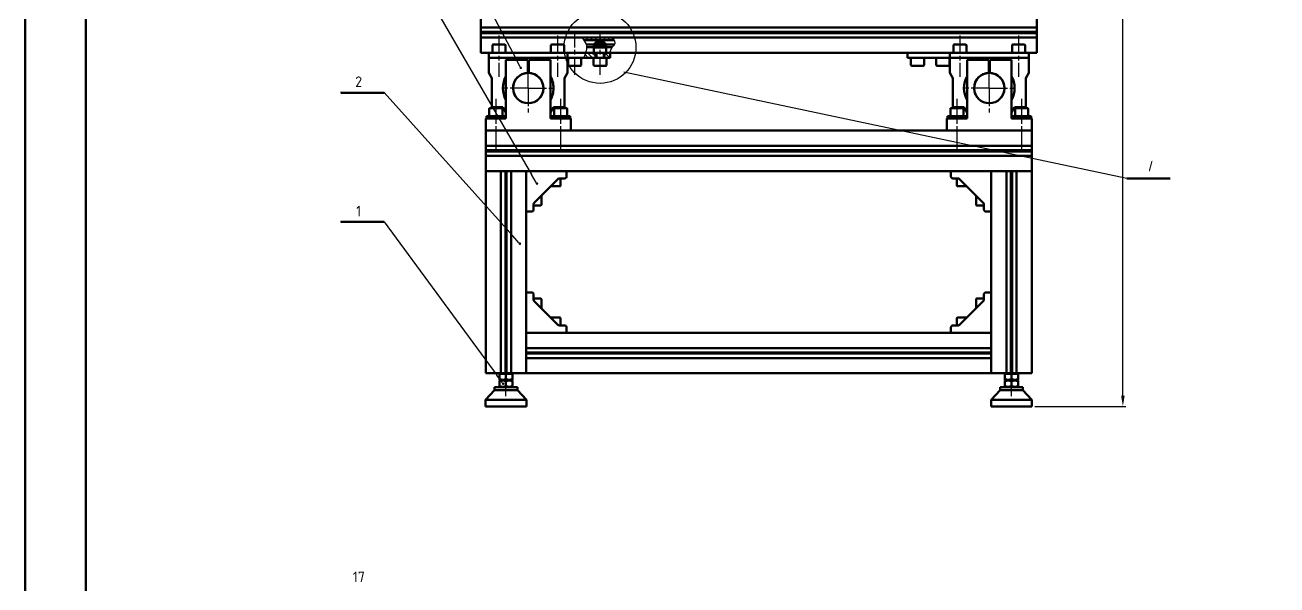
# Model space of a CAD drawing. Header units: millimetres. Extents: x 32504 to 36677, y 41990 to 42879.
# Drawn here: x 35483.8 to 35896.6, y 42452.6 to 42637.1 of the extents above; entities that cross this region are included whole.
import ezdxf

# ---------------------------------------------------------------- set-up
doc = ezdxf.new("R2010")
doc.units = ezdxf.units.MM
doc.linetypes.add('AM_ISO08W050', pattern=[18, 12, -1.5, 3, -1.5])
doc.linetypes.add('AM_ISO08W050x2', pattern=[9, 6, -0.75, 1.5, -0.75])
for name, color, linetype, lineweight in [('AM_0N', 7, 'Continuous', 50), ('AM_4N', 3, 'Continuous', 25), ('AM_5', 3, 'Continuous', 25), ('Duong_tam', 4, 'AM_ISO08W050', 25), ('Net_dam', 7, 'Continuous', 50), ('Net_manh', 3, 'Continuous', 25)]:
    doc.layers.add(name, color=color, linetype=linetype, lineweight=lineweight)
doc.styles.get("Standard").update_dxf_attribs({"font": 'ISOCP.SHX'})
doc.styles.add('TCVN', font='tcvn7284-2003i.ttf')
doc.styles.add('TCVN 7284', font='tcvn7284-2003i.ttf', dxfattribs={"height": 3.5})
doc.dimstyles.new('TCVN$0', dxfattribs={"dimtxt": 3.5, "dimasz": 3.5, "dimexe": 1, "dimexo": 1, "dimgap": 1.3, "dimtad": 1, "dimdsep": 46, "dimtxsty": 'TCVN', "dimcen": 0, "dimclrd": 3, "dimclre": 3, "dimclrt": 2, "dimadec": 0, "dimazin": 2, "dimtp": 0.1, "dimtm": 0.1, "dimtfac": 0.71, "dimtmove": 0, "dimatfit": 3, "dimfxl": 1, "dimtfill": 1, "dimlwd": 25, "dimlwe": 25, "dimarcsym": 1})

# ---------------------------------------------------------------- blocks, each defined once
blk = doc.blocks.new('*D44')
at = {"layer": 'Defpoints', "color": 0, "transparency": 16777216}
for p in [(35808.08, 42774.65), (35845.8, 42774.65), (35815.8, 42511.43)]:
    blk.add_point(p, dxfattribs=at)
at = {"layer": 'Net_manh', "color": 3, "linetype": 'ByBlock', "lineweight": 25, "transparency": 16777216}
for p, q in [((35809.08, 42774.65), (35846.8, 42774.65)), ((35845.8, 42514.93), (35845.8, 42771.15)), ((35816.8, 42511.43), (35846.8, 42511.43))]:
    blk.add_line(p, q, dxfattribs=at)
at = {"layer": 'Net_manh', "color": 3, "transparency": 16777216}
for points in [[(35845.22, 42771.15), (35846.38, 42771.15), (35845.8, 42774.65)], [(35845.22, 42514.93), (35846.38, 42514.93), (35845.8, 42511.43)]]:
    blk.add_solid(points, dxfattribs=at)
at = {"layer": 'Net_manh', "color": 2, "transparency": 16777216, "insert": (35842.73, 42649.16), "char_height": 3.5, "attachment_point": 5, "rotation": 90, "style": 'TCVN', "bg_fill": 3, "box_fill_scale": 1.1, "bg_fill_color": 256, "bg_fill_true_color": 13158600, "bg_fill_transparency": 0}
blk.add_mtext('790', dxfattribs=at)

msp = doc.modelspace()

# ---------------------------------------------------------------- hatches: boundary and pattern name
at = {"layer": 'AM_5'}
h = msp.add_hatch(color=256, dxfattribs=at)
edge = h.paths.add_edge_path(flags=0)
edge.add_arc((35647.2618, 42622.9887), 0.4375, 0, 360)
h = msp.add_hatch(color=256, dxfattribs=at)
edge = h.paths.add_edge_path(flags=0)
edge.add_arc((35652.6268, 42584.8633), 0.4375, 0, 360)
h = msp.add_hatch(color=256, dxfattribs=at)
edge = h.paths.add_edge_path(flags=0)
edge.add_arc((35646.9822, 42565.0475), 0.4375, 0, 360)
h = msp.add_hatch(color=256, dxfattribs=at)
edge = h.paths.add_edge_path(flags=0)
edge.add_arc((35641.4515, 42518.885), 0.4375, 0, 360)
at = {"layer": 'Net_manh'}
h = msp.add_hatch(dxfattribs=at)
h.set_pattern_fill('_U', color=256, angle=45, style=0, pattern_type=0)
h.set_pattern_definition([(45, (43921.0393, 55371.6579), (-0.70710678, 0.70710678), [])])
edge = h.paths.add_edge_path()
edge.add_spline(control_points=[(35678.037, 42632.148), (35677.9083, 42632.4209), (35677.7482, 42632.7011), (35677.5881, 42632.9814)], knot_values=[0, 0, 0, 0, 0.80840097, 0.80840097, 0.80840097, 0.80840097], degree=3, periodic=0)
edge.add_line((35677.5881, 42632.9814), (35667.3915, 42632.9814))
edge.add_spline(control_points=[(35667.3915, 42632.9814), (35667.6168, 42632.705), (35667.842, 42632.4285), (35668.0476, 42632.148)], knot_values=[0, 0, 0, 0, 1.01552789, 1.01552789, 1.01552789, 1.01552789], degree=3, periodic=0)
edge.add_line((35668.0476, 42632.148), (35678.037, 42632.148))
h = msp.add_hatch(dxfattribs=at)
h.set_pattern_fill('_U', color=256, angle=315, style=0, pattern_type=0)
h.set_pattern_definition([(315, (43921.0393, 55371.6579), (0.70710678, 0.70710678), [])])
edge = h.paths.add_edge_path()
edge.add_line((35671.9103, 42627.9814), (35671.8345, 42627.9814))
edge.add_line((35671.8345, 42627.9814), (35668.6392, 42627.9814))
edge.add_spline(control_points=[(35668.6392, 42627.9814), (35668.4788, 42627.4322), (35668.2721, 42626.8734), (35668.0655, 42626.3147)], knot_values=[5.51112243, 5.51112243, 5.51112243, 5.51112243, 7.13392405, 7.13392405, 7.13392405, 7.13392405], degree=3, periodic=0)
edge.add_line((35668.0655, 42626.3147), (35671.9103, 42626.3147))
edge.add_line((35671.9103, 42626.3147), (35671.9103, 42627.9814))
edge = h.paths.add_edge_path()
edge.add_spline(control_points=[(35676.4103, 42626.3147), (35676.4542, 42626.8797), (35676.4981, 42627.4448), (35676.6056, 42627.9814)], knot_values=[5.57168372, 5.57168372, 5.57168372, 5.57168372, 7.18770383, 7.18770383, 7.18770383, 7.18770383], degree=3, periodic=0)
edge.add_line((35676.6056, 42627.9814), (35676.4103, 42627.9814))
edge.add_line((35676.4103, 42627.9814), (35674.9103, 42627.9814))
edge.add_line((35674.9103, 42627.9814), (35674.9103, 42626.3147))
edge.add_line((35674.9103, 42626.3147), (35676.4103, 42626.3147))

# ---------------------------------------------------------------- linework, layer by layer
at = {"layer": 'AM_0N'}
for p, q in [((35672.077, 42631.5591), (35672.3326, 42631.8147)), ((35672.077, 42630.8814), (35672.077, 42631.5591)), ((35674.7436, 42631.5591), (35672.077, 42631.5591)), ((35674.488, 42631.8147), (35672.3326, 42631.8147)), ((35674.7436, 42630.8814), (35674.7436, 42631.5591)), ((35672.077, 42626.3147), (35672.077, 42627.9814)), ((35674.7436, 42626.3147), (35674.7436, 42627.9814)), ((35642.2103, 42607.0814), (35635.9436, 42607.0814)), ((35635.9436, 42606.3147), (35642.2103, 42606.3147)), ((35642.2103, 42606.3147), (35642.2103, 42607.0814)), ((35663.5436, 42607.0814), (35657.277, 42607.0814)), ((35657.277, 42606.3147), (35663.5436, 42606.3147)), ((35663.5436, 42606.3147), (35663.5436, 42607.0814)), ((35794.2103, 42607.0814), (35787.9436, 42607.0814)), ((35787.9436, 42607.0814), (35787.9436, 42606.3147)), ((35794.2103, 42606.3147), (35794.2103, 42607.0814)), ((35815.5436, 42607.0814), (35809.277, 42607.0814)), ((35809.277, 42607.0814), (35809.277, 42606.3147)), ((35809.277, 42606.3147), (35815.5436, 42606.3147)), ((35815.5436, 42606.3147), (35815.5436, 42607.0814)), ((35640.477, 42522.3147), (35640.2436, 42522.18)), ((35640.2436, 42522.18), (35640.2436, 42520.1828)), ((35640.477, 42522.3147), (35644.3436, 42522.3147)), ((35644.3436, 42522.3147), (35644.577, 42522.18)), ((35644.577, 42522.18), (35644.577, 42520.1828)), ((35807.1436, 42522.3147), (35806.9103, 42522.18)), ((35806.9103, 42522.18), (35806.9103, 42520.1828)), ((35807.1436, 42522.3147), (35811.0103, 42522.3147)), ((35811.0103, 42522.3147), (35811.2436, 42522.18)), ((35811.2436, 42522.18), (35811.2436, 42520.1828)), ((35640.2436, 42520.1828), (35640.477, 42520.048)), ((35640.477, 42520.048), (35640.2436, 42519.9133)), ((35640.2436, 42519.9133), (35640.2436, 42517.9161)), ((35640.2436, 42517.9161), (35640.477, 42517.7814)), ((35644.3436, 42520.048), (35640.477, 42520.048)), ((35640.477, 42520.048), (35644.3436, 42520.048)), ((35644.3436, 42517.7814), (35640.477, 42517.7814)), ((35644.577, 42520.1828), (35644.3436, 42520.048)), ((35644.3436, 42520.048), (35644.577, 42519.9133)), ((35644.577, 42517.9161), (35644.3436, 42517.7814)), ((35644.577, 42519.9133), (35644.577, 42517.9161)), ((35806.9103, 42520.1828), (35807.1436, 42520.048)), ((35807.1436, 42520.048), (35806.9103, 42519.9133)), ((35806.9103, 42519.9133), (35806.9103, 42517.9161)), ((35806.9103, 42517.9161), (35807.1436, 42517.7814)), ((35811.0103, 42520.048), (35807.1436, 42520.048)), ((35807.1436, 42520.048), (35811.0103, 42520.048)), ((35811.0103, 42517.7814), (35807.1436, 42517.7814)), ((35811.2436, 42520.1828), (35811.0103, 42520.048)), ((35811.0103, 42520.048), (35811.2436, 42519.9133)), ((35811.2436, 42517.9161), (35811.0103, 42517.7814)), ((35811.2436, 42519.9133), (35811.2436, 42517.9161))]:
    msp.add_line(p, q, dxfattribs=at)
for centre, start, end in [((35641.327, 42519.0566), 69.705445, 110.294555), ((35643.4936, 42519.0566), 69.705445, 110.294555), ((35807.9936, 42519.0566), 69.705445, 110.294555), ((35810.1603, 42519.0566), 69.705445, 110.294555), ((35641.327, 42523.3061), 249.705445, 290.294555), ((35641.327, 42516.7899), 69.705445, 110.294555), ((35641.327, 42521.0395), 249.705445, 290.294555), ((35643.4936, 42523.3061), 249.705445, 290.294555), ((35643.4936, 42516.7899), 69.705445, 110.294555), ((35643.4936, 42521.0395), 249.705445, 290.294555), ((35807.9936, 42523.3061), 249.705445, 290.294555), ((35807.9936, 42516.7899), 69.705445, 110.294555), ((35807.9936, 42521.0395), 249.705445, 290.294555), ((35810.1603, 42523.3061), 249.705445, 290.294555), ((35810.1603, 42516.7899), 69.705445, 110.294555), ((35810.1603, 42521.0395), 249.705445, 290.294555)]:
    msp.add_arc(centre, 3.1234, start, end, dxfattribs=at)
at = {"layer": 'AM_4N'}
for p, q in [((35672.3326, 42631.8147), (35672.3326, 42630.8814)), ((35674.488, 42631.8147), (35674.488, 42630.8814)), ((35672.3326, 42627.9814), (35672.3326, 42626.3147)), ((35674.488, 42627.9814), (35674.488, 42626.3147))]:
    msp.add_line(p, q, dxfattribs=at)
at = {"layer": 'AM_5'}
for p, q in [((35602.2453, 42708.5924), (35645.6327, 42626.0865)), ((35602.2453, 42671.5908), (35650.8687, 42587.8897)), ((35647.0581, 42623.3759), (35645.6327, 42626.0865)), ((35602.2453, 42614.8269), (35644.6427, 42567.6508)), ((35652.407, 42585.2416), (35650.8687, 42587.8897)), ((35602.2453, 42572.2136), (35639.3783, 42521.705)), ((35646.6897, 42565.373), (35644.6427, 42567.6508)), ((35641.1923, 42519.2375), (35639.3783, 42521.705))]:
    msp.add_line(p, q, dxfattribs=at)
at = {"layer": 'AM_5', "color": 3}
for p, q in [((35602.2453, 42614.8269), (35587.8635, 42614.8269)), ((35602.2453, 42572.2136), (35587.8635, 42572.2136))]:
    msp.add_line(p, q, dxfattribs=at)
at = {"layer": 'Duong_tam', "linetype": 'AM_ISO08W050x2'}
for p, q in [((35640.077, 42633.648), (35640.077, 42619.9814)), ((35659.4103, 42633.648), (35659.4103, 42619.9814)), ((35665.077, 42620.648), (35665.077, 42634.8147)), ((35673.4103, 42620.648), (35673.4103, 42634.8147)), ((35792.077, 42633.648), (35792.077, 42619.9814)), ((35811.4103, 42633.648), (35811.4103, 42619.9814)), ((35649.7436, 42616.3147), (35649.7436, 42624.3147)), ((35801.7436, 42616.3147), (35801.7436, 42624.3147)), ((35649.7436, 42616.3147), (35641.7436, 42616.3147)), ((35649.7436, 42616.3147), (35657.7436, 42616.3147)), ((35649.7436, 42616.3147), (35649.7436, 42608.3147)), ((35801.7436, 42616.3147), (35793.7436, 42616.3147)), ((35801.7436, 42616.3147), (35809.7436, 42616.3147)), ((35801.7436, 42616.3147), (35801.7436, 42608.3147)), ((35639.077, 42612.748), (35639.077, 42595.4814)), ((35660.4103, 42612.748), (35660.4103, 42595.4814)), ((35791.077, 42612.748), (35791.077, 42595.4814)), ((35812.4103, 42612.748), (35812.4103, 42595.4814)), ((35642.4103, 42514.7814), (35642.4103, 42525.3147)), ((35809.077, 42514.7814), (35809.077, 42525.3147))]:
    msp.add_line(p, q, dxfattribs=at)
at = {"layer": 'Net_dam'}
for p, q in [((35634.077, 42640.3147), (35634.077, 42636.4147)), ((35817.4103, 42640.3147), (35817.4103, 42636.4147)), ((35634.077, 42636.4147), (35634.077, 42636.3147)), ((35817.4103, 42636.3147), (35634.077, 42636.3147)), ((35634.077, 42636.3147), (35634.077, 42634.8212)), ((35817.4103, 42634.8212), (35634.077, 42634.8212)), ((35634.077, 42634.8212), (35634.077, 42634.648)), ((35817.4103, 42634.648), (35634.077, 42634.648)), ((35634.077, 42634.648), (35634.077, 42634.4748)), ((35817.4103, 42634.4748), (35634.077, 42634.4748)), ((35634.077, 42634.4748), (35634.077, 42632.9814)), ((35634.077, 42632.9814), (35634.077, 42632.8814)), ((35817.4103, 42632.9814), (35634.077, 42632.9814)), ((35634.077, 42632.8814), (35634.077, 42628.9814)), ((35817.4103, 42636.4147), (35817.4103, 42636.3147)), ((35817.4103, 42636.3147), (35817.4103, 42634.8212)), ((35817.4103, 42634.8212), (35817.4103, 42634.648)), ((35817.4103, 42634.648), (35817.4103, 42634.4748)), ((35817.4103, 42634.4748), (35817.4103, 42632.9814)), ((35817.4103, 42632.9814), (35817.4103, 42632.8814)), ((35817.4103, 42632.8814), (35817.4103, 42628.9814)), ((35634.077, 42628.9814), (35634.077, 42627.9814)), ((35637.9103, 42630.3814), (35637.9103, 42627.9814)), ((35638.177, 42630.648), (35641.977, 42630.648)), ((35638.177, 42630.648), (35638.6458, 42630.648)), ((35642.2436, 42627.9814), (35642.2436, 42630.3814)), ((35657.2436, 42630.3814), (35657.2436, 42627.9814)), ((35657.5103, 42630.648), (35659.4103, 42630.648)), ((35659.4103, 42630.648), (35661.3103, 42630.648)), ((35661.577, 42627.9814), (35661.577, 42630.3814)), ((35678.037, 42632.148), (35668.0476, 42632.148)), ((35671.4103, 42630.7255), (35668.8019, 42630.7255)), ((35671.4103, 42629.8147), (35668.9397, 42629.8147)), ((35673.4103, 42630.8814), (35671.4103, 42630.8814)), ((35671.4103, 42630.8814), (35671.4103, 42627.9814)), ((35671.4103, 42630.2562), (35675.4103, 42630.2562)), ((35671.4103, 42629.7147), (35675.4103, 42629.7147)), ((35671.8345, 42630.8814), (35674.9861, 42630.8814)), ((35673.4103, 42630.8814), (35672.077, 42630.8814)), ((35673.4103, 42630.8814), (35674.7436, 42630.8814)), ((35673.4103, 42630.8814), (35675.4103, 42630.8814)), ((35674.7436, 42631.5591), (35674.488, 42631.8147)), ((35675.4103, 42630.8814), (35675.4103, 42627.9814)), ((35678.2173, 42630.7255), (35675.4103, 42630.7255)), ((35677.44, 42629.8147), (35675.4103, 42629.8147)), ((35789.9103, 42630.3814), (35789.9103, 42627.9814)), ((35790.177, 42630.648), (35792.077, 42630.648)), ((35792.077, 42630.648), (35793.977, 42630.648)), ((35794.2436, 42627.9814), (35794.2436, 42630.3814)), ((35809.2436, 42630.3814), (35809.2436, 42627.9814)), ((35809.5103, 42630.648), (35811.4103, 42630.648)), ((35811.4103, 42630.648), (35813.3103, 42630.648)), ((35813.577, 42627.9814), (35813.577, 42630.3814)), ((35817.4103, 42628.9814), (35817.4103, 42627.9814)), ((35636.7436, 42627.9814), (35634.077, 42627.9814)), ((35636.7436, 42626.3147), (35636.7436, 42627.9814)), ((35636.7436, 42627.9814), (35637.077, 42627.9814)), ((35637.077, 42626.3147), (35636.7436, 42626.3147)), ((35636.7436, 42626.3147), (35636.7436, 42621.3147)), ((35662.4103, 42627.9814), (35637.077, 42627.9814)), ((35662.4103, 42626.3147), (35637.077, 42626.3147)), ((35642.4103, 42625.648), (35642.4103, 42606.3147)), ((35649.577, 42625.648), (35642.4103, 42625.648)), ((35649.577, 42625.648), (35649.577, 42621.3119)), ((35649.577, 42624.6464), (35649.9103, 42624.6464)), ((35657.077, 42625.648), (35649.9103, 42625.648)), ((35649.9103, 42625.648), (35649.9103, 42621.3119)), ((35657.077, 42606.3147), (35657.077, 42625.648)), ((35662.4103, 42627.9814), (35662.7436, 42627.9814)), ((35662.7436, 42626.3147), (35662.4103, 42626.3147)), ((35662.7436, 42627.9814), (35662.7436, 42626.3147)), ((35676.4103, 42627.9814), (35662.7436, 42627.9814)), ((35676.4103, 42626.3147), (35662.7436, 42626.3147)), ((35662.7436, 42621.3147), (35662.7436, 42626.3147)), ((35662.9103, 42626.3147), (35662.9103, 42623.9147)), ((35667.2436, 42623.9147), (35667.2436, 42626.3147)), ((35671.2436, 42626.3147), (35671.2436, 42623.9147)), ((35671.8345, 42627.9814), (35674.9861, 42627.9814)), ((35671.9103, 42627.9814), (35671.9103, 42626.3147)), ((35674.9103, 42627.9814), (35674.9103, 42626.3147)), ((35675.577, 42623.9147), (35675.577, 42626.3147)), ((35676.4103, 42627.9814), (35676.7436, 42627.9814)), ((35676.7436, 42626.3147), (35676.4103, 42626.3147)), ((35774.7436, 42627.9814), (35676.7436, 42627.9814)), ((35676.7436, 42627.9814), (35676.7436, 42626.3147)), ((35774.7436, 42626.3147), (35774.7436, 42627.9814)), ((35774.7436, 42627.9814), (35775.077, 42627.9814)), ((35775.077, 42626.3147), (35774.7436, 42626.3147)), ((35788.7436, 42627.9814), (35775.077, 42627.9814)), ((35788.7436, 42626.3147), (35775.077, 42626.3147)), ((35775.9103, 42626.3147), (35775.9103, 42623.9147)), ((35780.2436, 42623.9147), (35780.2436, 42626.3147)), ((35784.2436, 42626.3147), (35784.2436, 42623.9147)), ((35788.577, 42623.9147), (35788.577, 42626.3147)), ((35788.7436, 42626.3147), (35788.7436, 42627.9814)), ((35788.7436, 42627.9814), (35789.077, 42627.9814)), ((35789.077, 42626.3147), (35788.7436, 42626.3147)), ((35788.7436, 42626.3147), (35788.7436, 42621.3147)), ((35789.077, 42627.9814), (35814.4103, 42627.9814)), ((35789.077, 42626.3147), (35814.4103, 42626.3147)), ((35794.4103, 42625.648), (35794.4103, 42606.3147)), ((35801.577, 42625.648), (35794.4103, 42625.648)), ((35801.577, 42625.648), (35801.577, 42621.3119)), ((35801.577, 42624.6464), (35801.9103, 42624.6464)), ((35801.9103, 42625.648), (35801.9103, 42621.3119)), ((35809.077, 42625.648), (35801.9103, 42625.648)), ((35809.077, 42606.3147), (35809.077, 42625.648)), ((35814.4103, 42627.9814), (35814.7436, 42627.9814)), ((35814.7436, 42626.3147), (35814.4103, 42626.3147)), ((35817.4103, 42627.9814), (35814.7436, 42627.9814)), ((35814.7436, 42627.9814), (35814.7436, 42626.3147)), ((35814.7436, 42621.3147), (35814.7436, 42626.3147)), ((35636.7436, 42621.3147), (35637.7436, 42619.6095)), ((35661.7436, 42619.6095), (35662.7436, 42621.3147)), ((35665.077, 42623.648), (35663.177, 42623.648)), ((35666.977, 42623.648), (35665.077, 42623.648)), ((35673.4103, 42623.648), (35671.5103, 42623.648)), ((35675.3103, 42623.648), (35673.4103, 42623.648)), ((35778.077, 42623.648), (35776.177, 42623.648)), ((35779.977, 42623.648), (35778.077, 42623.648)), ((35786.4103, 42623.648), (35784.5103, 42623.648)), ((35788.3103, 42623.648), (35786.4103, 42623.648)), ((35788.7436, 42621.3147), (35789.7436, 42619.6095)), ((35813.7436, 42619.6095), (35814.7436, 42621.3147)), ((35637.7436, 42619.6095), (35637.7436, 42609.9814)), ((35661.7436, 42609.9814), (35661.7436, 42619.6095)), ((35789.7436, 42619.6095), (35789.7436, 42609.9814)), ((35813.7436, 42609.9814), (35813.7436, 42619.6095)), ((35602.2376, 42614.8101), (35587.9554, 42614.8101)), ((35636.9103, 42609.4814), (35636.9103, 42607.0814)), ((35637.177, 42609.748), (35639.077, 42609.748)), ((35637.7436, 42609.9814), (35641.4103, 42609.9814)), ((35639.077, 42609.748), (35640.977, 42609.748)), ((35641.2436, 42607.0814), (35641.2436, 42609.4814)), ((35641.4103, 42609.9814), (35642.4103, 42608.2761)), ((35657.077, 42608.2761), (35658.077, 42609.9814)), ((35658.077, 42609.9814), (35661.7436, 42609.9814)), ((35658.2436, 42609.4814), (35658.2436, 42607.0814)), ((35658.5103, 42609.748), (35660.4103, 42609.748)), ((35660.4103, 42609.748), (35662.3103, 42609.748)), ((35662.577, 42607.0814), (35662.577, 42609.4814)), ((35788.9103, 42609.4814), (35788.9103, 42607.0814)), ((35789.177, 42609.748), (35791.077, 42609.748)), ((35789.7436, 42609.9814), (35793.4103, 42609.9814)), ((35791.077, 42609.748), (35792.977, 42609.748)), ((35793.2436, 42607.0814), (35793.2436, 42609.4814)), ((35793.4103, 42609.9814), (35794.4103, 42608.2761)), ((35809.077, 42608.2761), (35810.077, 42609.9814)), ((35810.077, 42609.9814), (35813.7436, 42609.9814)), ((35810.2436, 42609.4814), (35810.2436, 42607.0814)), ((35810.5103, 42609.748), (35812.4103, 42609.748)), ((35812.4103, 42609.748), (35814.3103, 42609.748)), ((35814.577, 42607.0814), (35814.577, 42609.4814)), ((35642.4103, 42606.3147), (35635.7436, 42606.3147)), ((35635.7436, 42606.3147), (35635.7436, 42602.3147)), ((35635.7436, 42606.3147), (35639.077, 42606.3147)), ((35635.9436, 42606.3147), (35635.9436, 42607.0814)), ((35663.7436, 42606.3147), (35657.077, 42606.3147)), ((35657.277, 42606.3147), (35657.277, 42607.0814)), ((35663.7436, 42602.3147), (35663.7436, 42606.3147)), ((35787.7436, 42606.3147), (35787.7436, 42602.3147)), ((35794.4103, 42606.3147), (35787.7436, 42606.3147)), ((35815.7436, 42606.3147), (35809.077, 42606.3147)), ((35815.7436, 42602.3147), (35815.7436, 42606.3147)), ((35815.7436, 42602.3147), (35635.7436, 42602.3147)), ((35635.7436, 42601.3147), (35635.7436, 42602.3147)), ((35635.7436, 42597.4147), (35635.7436, 42601.3147)), ((35815.7436, 42602.3147), (35815.7436, 42601.3147)), ((35815.7436, 42601.3147), (35815.7436, 42597.4147)), ((35635.7436, 42597.3147), (35635.7436, 42597.4147)), ((35815.7436, 42597.3147), (35635.7436, 42597.3147)), ((35635.7436, 42595.8212), (35635.7436, 42597.3147)), ((35815.7436, 42595.8212), (35635.7436, 42595.8212)), ((35635.7436, 42595.648), (35635.7436, 42595.8212)), ((35815.7436, 42595.648), (35635.7436, 42595.648)), ((35635.7436, 42595.4748), (35635.7436, 42595.648)), ((35815.7436, 42597.4147), (35815.7436, 42597.3147)), ((35815.7436, 42597.3147), (35815.7436, 42595.8212)), ((35815.7436, 42595.8212), (35815.7436, 42595.648)), ((35815.7436, 42595.648), (35815.7436, 42595.4748)), ((35815.7436, 42595.4748), (35635.7436, 42595.4748)), ((35635.7436, 42593.9814), (35635.7436, 42595.4748)), ((35815.7436, 42593.9814), (35635.7436, 42593.9814)), ((35635.7436, 42593.8814), (35635.7436, 42593.9814)), ((35635.7436, 42589.9814), (35635.7436, 42593.8814)), ((35815.7436, 42595.4748), (35815.7436, 42593.9814)), ((35815.7436, 42593.9814), (35815.7436, 42593.8814)), ((35815.7436, 42593.8814), (35815.7436, 42589.9814)), ((35635.7436, 42588.9814), (35635.7436, 42589.9814)), ((35635.7436, 42522.3147), (35635.7436, 42588.9814)), ((35636.7436, 42588.9814), (35635.7436, 42588.9814)), ((35640.6436, 42588.9814), (35636.7436, 42588.9814)), ((35640.7436, 42588.9814), (35640.6436, 42588.9814)), ((35644.077, 42588.9814), (35640.7436, 42588.9814)), ((35640.7436, 42522.3147), (35640.7436, 42588.9814)), ((35642.2371, 42522.3147), (35642.2371, 42588.9814)), ((35642.4103, 42522.3147), (35642.4103, 42588.9814)), ((35642.5835, 42522.3147), (35642.5835, 42588.9814)), ((35644.077, 42522.3147), (35644.077, 42588.9814)), ((35644.177, 42588.9814), (35644.077, 42588.9814)), ((35648.077, 42588.9814), (35644.177, 42588.9814)), ((35649.077, 42588.9814), (35648.077, 42588.9814)), ((35649.077, 42588.9814), (35649.077, 42575.648)), ((35662.4103, 42588.9814), (35649.077, 42588.9814)), ((35789.077, 42588.9814), (35662.4103, 42588.9814)), ((35662.4103, 42587.2147), (35662.4103, 42588.9814)), ((35718.7445, 42588.9814), (35725.7436, 42588.9814)), ((35789.077, 42588.9814), (35802.4103, 42588.9814)), ((35789.077, 42587.2147), (35789.077, 42588.9814)), ((35803.4103, 42588.9814), (35802.4103, 42588.9814)), ((35802.4103, 42588.9814), (35802.4103, 42575.648)), ((35807.3103, 42588.9814), (35803.4103, 42588.9814)), ((35807.4103, 42588.9814), (35807.3103, 42588.9814)), ((35810.7436, 42588.9814), (35807.4103, 42588.9814)), ((35807.4103, 42522.3147), (35807.4103, 42588.9814)), ((35808.9038, 42522.3147), (35808.9038, 42588.9814)), ((35809.077, 42522.3147), (35809.077, 42588.9814)), ((35809.2502, 42522.3147), (35809.2502, 42588.9814)), ((35810.7436, 42522.3147), (35810.7436, 42588.9814)), ((35810.8436, 42588.9814), (35810.7436, 42588.9814)), ((35814.7436, 42588.9814), (35810.8436, 42588.9814)), ((35815.7436, 42588.9814), (35814.7436, 42588.9814)), ((35815.7436, 42589.9814), (35815.7436, 42588.9814)), ((35815.7436, 42522.3147), (35815.7436, 42588.9814)), ((35651.7056, 42578.51), (35659.5484, 42586.3528)), ((35660.1436, 42583.948), (35657.1436, 42583.948)), ((35660.0198, 42586.548), (35661.7436, 42586.548)), ((35660.4103, 42584.2147), (35660.4103, 42586.548)), ((35791.4675, 42586.548), (35789.7436, 42586.548)), ((35791.077, 42586.548), (35791.077, 42584.9814)), ((35791.077, 42584.2147), (35791.077, 42586.548)), ((35791.3436, 42583.948), (35794.3436, 42583.948)), ((35799.7817, 42578.51), (35791.9389, 42586.3528)), ((35793.2436, 42584.9814), (35793.3103, 42584.9814)), ((35654.1103, 42580.9147), (35654.1103, 42577.9147)), ((35797.377, 42580.9147), (35797.377, 42577.9147)), ((35649.077, 42535.648), (35649.077, 42575.648)), ((35649.077, 42575.648), (35650.8436, 42575.648)), ((35651.5103, 42576.3147), (35651.5103, 42578.0386)), ((35651.5103, 42577.648), (35653.8436, 42577.648)), ((35799.977, 42577.648), (35797.6436, 42577.648)), ((35798.4103, 42577.648), (35799.977, 42577.648)), ((35799.977, 42576.3147), (35799.977, 42578.0386)), ((35802.4103, 42575.648), (35800.6436, 42575.648)), ((35802.4103, 42535.648), (35802.4103, 42575.648)), ((35602.2376, 42572.2261), (35587.9554, 42572.2261)), ((35649.077, 42548.9814), (35650.8436, 42548.9814)), ((35649.077, 42535.648), (35649.077, 42548.9814)), ((35651.5103, 42548.3147), (35651.5103, 42546.5908)), ((35651.5103, 42546.9814), (35653.8436, 42546.9814)), ((35651.7056, 42546.1194), (35659.5484, 42538.2766)), ((35654.1103, 42543.7147), (35654.1103, 42546.7147)), ((35799.7817, 42546.1194), (35791.9389, 42538.2766)), ((35797.377, 42543.7147), (35797.377, 42546.7147)), ((35799.977, 42546.9814), (35797.6436, 42546.9814)), ((35799.977, 42548.3147), (35799.977, 42546.5908)), ((35802.4103, 42548.9814), (35800.6436, 42548.9814)), ((35802.4103, 42535.648), (35802.4103, 42548.9814)), ((35660.1436, 42540.6814), (35657.1436, 42540.6814)), ((35658.2436, 42540.6814), (35657.9103, 42540.6814)), ((35660.0198, 42538.0814), (35661.7436, 42538.0814)), ((35660.4103, 42540.4147), (35660.4103, 42538.0814)), ((35791.4675, 42538.0814), (35789.7436, 42538.0814)), ((35791.077, 42540.4147), (35791.077, 42538.0814)), ((35791.3436, 42540.6814), (35794.3436, 42540.6814)), ((35793.2436, 42540.6814), (35793.577, 42540.6814)), ((35649.077, 42530.748), (35649.077, 42535.648)), ((35802.4103, 42535.648), (35649.077, 42535.648)), ((35662.4103, 42535.648), (35649.077, 42535.648)), ((35662.4103, 42537.4147), (35662.4103, 42535.648)), ((35789.077, 42537.4147), (35789.077, 42535.648)), ((35789.077, 42535.648), (35802.4103, 42535.648)), ((35802.4103, 42535.648), (35802.4103, 42534.648)), ((35802.4103, 42530.748), (35802.4103, 42534.648)), ((35649.077, 42530.648), (35649.077, 42530.748)), ((35649.077, 42527.3147), (35649.077, 42530.648)), ((35802.4103, 42530.648), (35649.077, 42530.648)), ((35802.4103, 42530.748), (35802.4103, 42530.648)), ((35802.4103, 42527.3147), (35802.4103, 42530.648)), ((35802.4103, 42529.1546), (35649.077, 42529.1546)), ((35802.4103, 42528.9814), (35649.077, 42528.9814)), ((35802.4103, 42528.8082), (35649.077, 42528.8082)), ((35649.077, 42527.2147), (35649.077, 42527.3147)), ((35802.4103, 42527.3147), (35649.077, 42527.3147)), ((35649.077, 42523.3147), (35649.077, 42527.2147)), ((35802.4103, 42527.3147), (35802.4103, 42527.2147)), ((35802.4103, 42523.3147), (35802.4103, 42527.2147)), ((35636.7436, 42522.3147), (35635.7436, 42522.3147)), ((35640.6436, 42522.3147), (35636.7436, 42522.3147)), ((35642.4103, 42521.9861), (35642.4103, 42520.3766)), ((35648.077, 42522.3147), (35644.177, 42522.3147)), ((35649.077, 42522.3147), (35648.077, 42522.3147)), ((35649.077, 42522.3147), (35649.077, 42523.3147)), ((35802.4103, 42522.3147), (35649.077, 42522.3147)), ((35802.4103, 42523.3147), (35802.4103, 42522.3147)), ((35803.4103, 42522.3147), (35802.4103, 42522.3147)), ((35807.3103, 42522.3147), (35803.4103, 42522.3147)), ((35809.077, 42521.9861), (35809.077, 42520.3766)), ((35814.7436, 42522.3147), (35810.8436, 42522.3147)), ((35815.7436, 42522.3147), (35814.7436, 42522.3147)), ((35638.6299, 42517.7814), (35638.6299, 42516.7182)), ((35640.477, 42517.7814), (35638.6299, 42517.7814)), ((35642.4103, 42519.7194), (35642.4103, 42518.11)), ((35644.3436, 42517.7814), (35646.1907, 42517.7814)), ((35646.1907, 42516.7182), (35646.1907, 42517.7814)), ((35805.2966, 42517.7814), (35805.2966, 42516.7182)), ((35807.1436, 42517.7814), (35805.2966, 42517.7814)), ((35809.077, 42519.7194), (35809.077, 42518.11)), ((35811.0103, 42517.7814), (35812.8573, 42517.7814)), ((35812.8573, 42516.7182), (35812.8573, 42517.7814)), ((35638.6299, 42516.7182), (35635.6878, 42513.5686)), ((35635.6878, 42513.5686), (35635.6878, 42511.4266)), ((35635.6878, 42513.5686), (35648.5835, 42513.5686)), ((35645.8818, 42516.7182), (35638.6299, 42516.7182)), ((35646.1907, 42516.7182), (35645.8818, 42516.7182)), ((35649.1328, 42513.5686), (35646.1907, 42516.7182)), ((35648.5835, 42513.5686), (35649.1328, 42513.5686)), ((35649.1328, 42511.4266), (35649.1328, 42513.5686)), ((35805.2966, 42516.7182), (35802.3544, 42513.5686)), ((35802.3544, 42513.5686), (35802.3544, 42511.4266)), ((35802.3544, 42513.5686), (35814.7251, 42513.5686)), ((35812.2532, 42516.7182), (35805.2966, 42516.7182)), ((35812.8573, 42516.7182), (35812.2532, 42516.7182)), ((35815.7995, 42513.5686), (35812.8573, 42516.7182)), ((35814.7251, 42513.5686), (35815.7995, 42513.5686)), ((35815.7995, 42511.4266), (35815.7995, 42513.5686)), ((35635.6878, 42511.4266), (35648.5835, 42511.4266)), ((35648.5835, 42511.4266), (35649.1328, 42511.4266)), ((35802.3544, 42511.4266), (35814.7251, 42511.4266)), ((35814.7251, 42511.4266), (35815.7995, 42511.4266))]:
    msp.add_line(p, q, dxfattribs=at)
for points in [[(35483.8445, 42037.6315), (35483.8445, 42878.6315), (36672.8445, 42878.6315), (36672.8445, 42037.6315), (35483.8445, 42037.6315)], [(35503.8445, 42047.6315), (35503.8445, 42868.6315), (36662.8445, 42868.6315), (36662.8445, 42047.6315)]]:
    msp.add_lwpolyline(points, close=True, dxfattribs=at)
for centre in [(35649.7436, 42616.3147), (35801.7436, 42616.3147)]:
    msp.add_circle(centre, 5, dxfattribs=at)
for centre, radius, start, end in [((35638.177, 42630.3814), 0.2667, 90, 180), ((35641.977, 42630.3814), 0.2667, 0, 90), ((35657.5103, 42630.3814), 0.2667, 90, 180), ((35661.3103, 42630.3814), 0.2667, 0, 90), ((35790.177, 42630.3814), 0.2667, 90, 180), ((35793.977, 42630.3814), 0.2667, 0, 90), ((35809.5103, 42630.3814), 0.2667, 90, 180), ((35813.3103, 42630.3814), 0.2667, 0, 90), ((35649.7436, 42616.3147), 5, 91.910213, 88.089787), ((35663.177, 42623.9147), 0.2667, 180, 270), ((35666.977, 42623.9147), 0.2667, 270, 0), ((35671.5103, 42623.9147), 0.2667, 180, 270), ((35675.3103, 42623.9147), 0.2667, 270, 0), ((35776.177, 42623.9147), 0.2667, 180, 270), ((35779.977, 42623.9147), 0.2667, 270, 0), ((35784.5103, 42623.9147), 0.2667, 180, 270), ((35788.3103, 42623.9147), 0.2667, 270, 0), ((35801.7436, 42616.3147), 5, 91.910213, 88.089787), ((35649.7436, 42616.3147), 8.3333, 151.642363, 208.357637), ((35649.7436, 42616.3147), 8.3333, 0, 28.357637), ((35649.7436, 42616.3147), 8.3333, 331.642363, 0), ((35801.7436, 42616.3147), 8.3333, 151.642363, 208.357637), ((35801.7436, 42616.3147), 8.3333, 0, 28.357637), ((35801.7436, 42616.3147), 8.3333, 331.642363, 0), ((35637.177, 42609.4814), 0.2667, 90, 180), ((35640.977, 42609.4814), 0.2667, 0, 90), ((35658.5103, 42609.4814), 0.2667, 90, 180), ((35662.3103, 42609.4814), 0.2667, 0, 90), ((35789.177, 42609.4814), 0.2667, 90, 180), ((35792.977, 42609.4814), 0.2667, 0, 90), ((35810.5103, 42609.4814), 0.2667, 90, 180), ((35814.3103, 42609.4814), 0.2667, 0, 90), ((35660.0198, 42585.8814), 0.6667, 90, 135), ((35660.1436, 42584.2147), 0.2667, 270, 0), ((35661.7436, 42587.2147), 0.6667, 270, 0), ((35789.7436, 42587.2147), 0.6667, 180, 270), ((35791.3436, 42584.2147), 0.2667, 180, 270), ((35791.4675, 42585.8814), 0.6667, 45, 90), ((35650.8436, 42576.3147), 0.6667, 270, 0), ((35652.177, 42578.0386), 0.6667, 135, 180), ((35653.8436, 42577.9147), 0.2667, 270, 0), ((35797.6436, 42577.9147), 0.2667, 180, 270), ((35799.3103, 42578.0386), 0.6667, 0, 45), ((35800.6436, 42576.3147), 0.6667, 180, 270), ((35650.8436, 42548.3147), 0.6667, 0, 90), ((35652.177, 42546.5908), 0.6667, 180, 225), ((35653.8436, 42546.7147), 0.2667, 0, 90), ((35797.6436, 42546.7147), 0.2667, 90, 180), ((35799.3103, 42546.5908), 0.6667, 315, 0), ((35800.6436, 42548.3147), 0.6667, 90, 180), ((35660.0198, 42538.748), 0.6667, 225, 270), ((35660.1436, 42540.4147), 0.2667, 0, 90), ((35661.7436, 42537.4147), 0.6667, 0, 90), ((35789.7436, 42537.4147), 0.6667, 90, 180), ((35791.3436, 42540.4147), 0.2667, 90, 180), ((35791.4675, 42538.748), 0.6667, 270, 315)]:
    msp.add_arc(centre, radius, start, end, dxfattribs=at)
at = {"layer": 'Net_manh', "color": 3, "linetype": 'Continuous', "lineweight": 25}
msp.add_circle((35673.4103, 42629.7147), 11.8324, dxfattribs=at)
at = {"layer": 'Net_manh'}
for points in [[(35667.3915, 42632.9814), (35668.7914, 42630.7886), (35668.0655, 42626.3147)], [(35677.5881, 42632.9814), (35678.2173, 42630.7255), (35677.44, 42629.8147), (35676.4103, 42626.3147)]]:
    msp.add_spline(points, degree=3, dxfattribs=at)

# ---------------------------------------------------------------- texts
at = {"layer": 'AM_5', "color": 30, "char_height": 3.5, "attachment_point": 8, "style": 'TCVN 7284'}
for s, insert in [('2', (35593.8294, 42616.6644)), ('1', (35593.8294, 42574.0511)), ('17', (35593.8852, 42453.4856))]:
    msp.add_mtext(s, dxfattribs=dict(at, insert=insert))
at = {"layer": 'Net_manh', "color": 7, "insert": (35854.4769, 42590.6126), "char_height": 3.5, "attachment_point": 5}
msp.add_mtext('{\\fTCVN 7284|b0|i1|c0|p34;I}', dxfattribs=at)

# ---------------------------------------------------------------- next in the draw order: dimensions: what is measured, and where the dimension line sits
at = {"layer": 'Net_manh'}
dim = msp.add_linear_dim(base=(35845.7995, 42774.648), p1=(35815.7995, 42511.4266), p2=(35808.077, 42774.648), angle=90, text='790', dimstyle='TCVN$0', override={"dimlfac": 3}, dxfattribs=at)
dim.commit()
dim.dimension.update_dxf_attribs({"geometry": '*D44', "text_midpoint": (35845.7995, 42649.1623), "dimtype": 160})

# ---------------------------------------------------------------- next in the draw order: linework, layer by layer
at = {"layer": 'AM_5'}
msp.add_line((35847.0734, 42586.5026), (35681.2768, 42621.6069), dxfattribs=at)
at = {"layer": 'Net_dam'}
msp.add_line((35861.3557, 42586.5026), (35847.0734, 42586.5026), dxfattribs=at)

doc.saveas('drawing.dxf')
